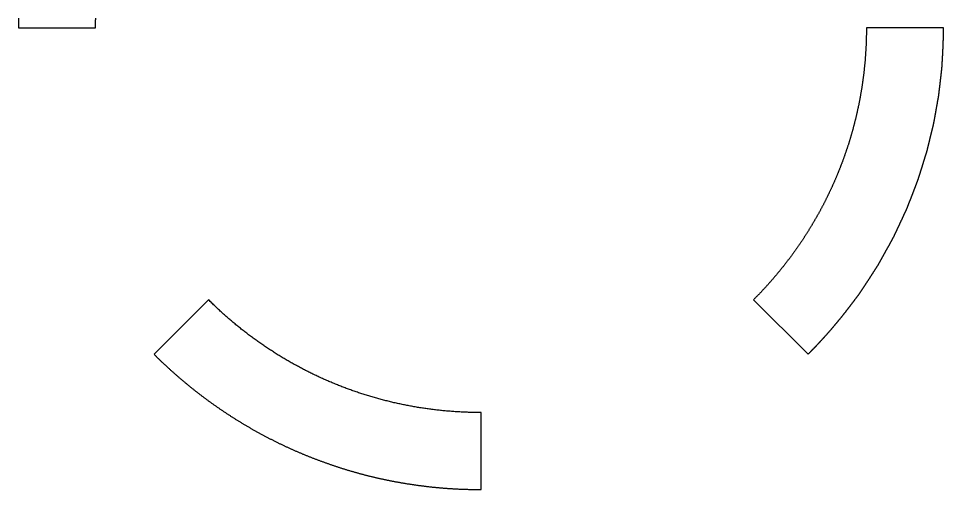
# Model space of a CAD drawing. Extents: x 96.6 to 135.8, y 142.9 to 160.4.
# Drawn here: x 123.41 to 135.77, y 144.23 to 150.53 of the extents above; entities that cross this region are included whole.
import ezdxf

# ---------------------------------------------------------------- set-up
doc = ezdxf.new("R2010")
doc.units = 0
doc.layers.add('Layer_2', color=7, linetype='CONTINUOUS')

msp = doc.modelspace()

# ---------------------------------------------------------------- linework, layer by layer
at = {"layer": 'Layer_2', "color": 7}
msp.add_lwpolyline([(123.412182, 150.536618), (123.411988, 150.526655), (123.41181, 150.516693), (123.411646, 150.50673), (123.411499, 150.496768), (123.411369, 150.486806), (123.411254, 150.476843), (123.411152, 150.466852), (123.41107, 150.456862), (123.411003, 150.446871), (123.410949, 150.43688), (123.410912, 150.42689), (123.410893, 150.416899), (123.410887, 150.406908), (124.440792, 150.40578), (124.440792, 150.409956), (124.440795, 150.414133), (124.4408, 150.41831), (124.440809, 150.422487), (124.44082, 150.426636), (124.440837, 150.430813), (124.440854, 150.434961), (124.440877, 150.43911), (124.440902, 150.443287), (124.440933, 150.447436), (124.440964, 150.451584), (124.441001, 150.455733), (124.441037, 150.459882), (124.44108, 150.46403), (124.441125, 150.468179), (124.441173, 150.472328), (124.441227, 150.476476), (124.44128, 150.480625), (124.441339, 150.484774), (124.441402, 150.488922), (124.441466, 150.493071), (124.441534, 150.49722), (124.441605, 150.501368), (124.441681, 150.505517), (124.441757, 150.509666), (124.441839, 150.513814), (124.441924, 150.517963), (124.442011, 150.522112), (124.442104, 150.52626), (124.442197, 150.530409), (124.442296, 150.534558)], dxfattribs=at)
for points in [[(133.95947, 146.038518), (133.962744, 146.041791), (133.966018, 146.045065), (133.969292, 146.048339), (133.972565, 146.051613), (133.975839, 146.054887), (133.979113, 146.05816), (133.982358, 146.061462), (133.985604, 146.064764), (133.98885, 146.068066), (133.992095, 146.071368), (133.995341, 146.07467), (133.998586, 146.077972), (134.001832, 146.081274), (134.005077, 146.084576), (134.008323, 146.087878), (134.011568, 146.09118), (134.014814, 146.094511), (134.01806, 146.097841), (134.021277, 146.101171), (134.024494, 146.104501), (134.027712, 146.107831), (134.030929, 146.111162), (134.034146, 146.114492), (134.037364, 146.117822), (134.040581, 146.121152), (134.043798, 146.124483), (134.047016, 146.127813), (134.050233, 146.131143), (134.05345, 146.134473), (134.056639, 146.137832), (134.059857, 146.14119), (134.063046, 146.144549), (134.066235, 146.147907), (134.069424, 146.151265), (134.072613, 146.154624), (134.075802, 146.157982), (134.078991, 146.161341), (134.08218, 146.164699), (134.08537, 146.168058), (134.088559, 146.171416), (134.091748, 146.174803), (134.094909, 146.178189), (134.09807, 146.181576), (134.10123, 146.184963), (134.104391, 146.188349), (134.107552, 146.191736), (134.110713, 146.195123), (134.113874, 146.198509), (134.117035, 146.201896), (134.120196, 146.205283), (134.123357, 146.208669), (134.126518, 146.212084), (134.12965, 146.215471), (134.132783, 146.218886), (134.135916, 146.222301), (134.139048, 146.225716), (134.142181, 146.229131), (134.145314, 146.232545), (134.148446, 146.23596), (134.151579, 146.239375), (134.154712, 146.24279), (134.157844, 146.246205), (134.160977, 146.24962), (134.164081, 146.253035), (134.167186, 146.256478), (134.17029, 146.259921), (134.173395, 146.263364), (134.176499, 146.266807), (134.179604, 146.27025), (134.182708, 146.273693), (134.185812, 146.277137), (134.188917, 146.28058), (134.192021, 146.284023), (134.195126, 146.287466), (134.198202, 146.290909), (134.201278, 146.294352), (134.204354, 146.297823), (134.207431, 146.301267), (134.210507, 146.304738), (134.213583, 146.308209), (134.216659, 146.311681), (134.219736, 146.315152), (134.222812, 146.318623), (134.225888, 146.322095), (134.228964, 146.325566), (134.23204, 146.329037), (134.235088, 146.332509), (134.238136, 146.33598), (134.241184, 146.339479), (134.244232, 146.342979), (134.24728, 146.346479), (134.250328, 146.349978), (134.253376, 146.353478), (134.256424, 146.356977), (134.259472, 146.360477), (134.26252, 146.363976), (134.26554, 146.367476), (134.26856, 146.370975), (134.27158, 146.374475), (134.2746, 146.377975), (134.277619, 146.381502), (134.280639, 146.38503), (134.283659, 146.388558), (134.286679, 146.392086), (134.289698, 146.395613), (134.292718, 146.399141), (134.295738, 146.402669), (134.29873, 146.406197), (134.301721, 146.409725), (134.304713, 146.413252), (134.307704, 146.41678), (134.310696, 146.420308), (134.313687, 146.423864), (134.316679, 146.42742), (134.31967, 146.430976), (134.322662, 146.434532), (134.325654, 146.438088), (134.328617, 146.441644), (134.331608, 146.4452), (134.334572, 146.448756), (134.337535, 146.452312), (134.340498, 146.455868), (134.343462, 146.459424), (134.346425, 146.46298), (134.349388, 146.466536), (134.352352, 146.47012), (134.355315, 146.473704), (134.358278, 146.477289), (134.361242, 146.480873), (134.364177, 146.484457), (134.367112, 146.488041), (134.370047, 146.491625), (134.372982, 146.49521), (134.375917, 146.498794), (134.378852, 146.502378), (134.381788, 146.505962), (134.384723, 146.509547), (134.387658, 146.513131), (134.390593, 146.516715), (134.3935, 146.520327), (134.396407, 146.52394), (134.399314, 146.527552), (134.40222, 146.531165), (134.405127, 146.534777), (134.408034, 146.53839), (134.410941, 146.542002), (134.413848, 146.545615), (134.416755, 146.549227), (134.419662, 146.552839), (134.42254, 146.556452), (134.425419, 146.560064), (134.428298, 146.563705), (134.431176, 146.567346), (134.434055, 146.570986), (134.436934, 146.574627), (134.439812, 146.578268), (134.442691, 146.581908), (134.44557, 146.585549), (134.448448, 146.58919), (134.451327, 146.59283), (134.454206, 146.596471), (134.457056, 146.600112), (134.459907, 146.603752), (134.462757, 146.607393), (134.465608, 146.611062), (134.468458, 146.614731), (134.471308, 146.6184), (134.474159, 146.622069), (134.477009, 146.625737), (134.47986, 146.629406), (134.48271, 146.633075), (134.485532, 146.636744), (134.488355, 146.640413), (134.491177, 146.644082), (134.493999, 146.647751), (134.496821, 146.65142), (134.499644, 146.655117), (134.502466, 146.658814), (134.505288, 146.662511), (134.50811, 146.666208), (134.510932, 146.669905), (134.513755, 146.673602), (134.516577, 146.677299), (134.519399, 146.680997), (134.522221, 146.684694), (134.525044, 146.688391), (134.527866, 146.692088), (134.530688, 146.695785), (134.53351, 146.699482), (134.536332, 146.703179), (134.539155, 146.706876), (134.541977, 146.710602), (134.544799, 146.714327), (134.547621, 146.718052), (134.550444, 146.721778), (134.553266, 146.725503), (134.556088, 146.729228), (134.55891, 146.732954), (134.561732, 146.736679), (134.564555, 146.740404), (134.567377, 146.74413), (134.570199, 146.747855), (134.573021, 146.75158), (134.575844, 146.755334), (134.578666, 146.759087), (134.581488, 146.762841), (134.58431, 146.766595), (134.587132, 146.770348), (134.589955, 146.774102), (134.592777, 146.777855), (134.595599, 146.781609), (134.598421, 146.785362), (134.601244, 146.789116), (134.604066, 146.792869), (134.606888, 146.796623), (134.60971, 146.800377), (134.612532, 146.804158), (134.615355, 146.80794), (134.618177, 146.811722), (134.620999, 146.815504), (134.623821, 146.819285), (134.626644, 146.823067), (134.629466, 146.826849), (134.632288, 146.830631), (134.63511, 146.834413), (134.637932, 146.838194), (134.640755, 146.841976), (134.643577, 146.845758), (134.646117, 146.84954), (134.648657, 146.853321), (134.651197, 146.857131), (134.653737, 146.860941), (134.656277, 146.864751), (134.658817, 146.868561), (134.661357, 146.872371), (134.663897, 146.876181), (134.666437, 146.879991), (134.668977, 146.883801), (134.671517, 146.887611), (134.674057, 146.891421), (134.676597, 146.895231), (134.679137, 146.899041), (134.681677, 146.90288), (134.684217, 146.906718), (134.686757, 146.910556), (134.689297, 146.914394), (134.691837, 146.918233), (134.694377, 146.922071), (134.696917, 146.925909), (134.699457, 146.929747), (134.701997, 146.933585), (134.704537, 146.937424), (134.707077, 146.941262), (134.709617, 146.9451), (134.712157, 146.948938), (134.714697, 146.952777), (134.717237, 146.956615), (134.719777, 146.960481), (134.722317, 146.964348), (134.724857, 146.968214), (134.727397, 146.972081), (134.729937, 146.975947), (134.732477, 146.979813), (134.735017, 146.98368), (134.737557, 146.987546), (134.740097, 146.991413), (134.742637, 146.995279), (134.745177, 146.999146), (134.747717, 147.003012), (134.750257, 147.006879), (134.752797, 147.010773), (134.755337, 147.014668), (134.757877, 147.018563), (134.760417, 147.022457), (134.762957, 147.026352), (134.765497, 147.030247), (134.768037, 147.034141), (134.770577, 147.038036), (134.773117, 147.041931), (134.775657, 147.045825), (134.778197, 147.04972), (134.780737, 147.053615), (134.783277, 147.057509), (134.785817, 147.061404), (134.788357, 147.065327), (134.790897, 147.06925), (134.793437, 147.073173), (134.795977, 147.077095), (134.798517, 147.081018), (134.801057, 147.084941), (134.803597, 147.088864), (134.806137, 147.092787), (134.808677, 147.09671), (134.811217, 147.100633), (134.813757, 147.104556), (134.816297, 147.108479), (134.818837, 147.112401), (134.821377, 147.116353), (134.823917, 147.120304), (134.826457, 147.124255), (134.828997, 147.128206), (134.831537, 147.132157), (134.834077, 147.136108), (134.836617, 147.140059), (134.839157, 147.14401), (134.841697, 147.147961), (134.844237, 147.151913), (134.846777, 147.155864), (134.849317, 147.159815), (134.851857, 147.163766), (134.854397, 147.167717), (134.856937, 147.171668), (134.859477, 147.175619), (134.862017, 147.179599), (134.864557, 147.183578), (134.867097, 147.187557), (134.869637, 147.191537), (134.872177, 147.195516), (134.874717, 147.199495), (134.877257, 147.203475), (134.879797, 147.207454), (134.882337, 147.211433), (134.884877, 147.215413), (134.887417, 147.219392), (134.889957, 147.223371), (134.892497, 147.227351), (134.895037, 147.231358), (134.897295, 147.235366), (134.899552, 147.239373), (134.90181, 147.243381), (134.904068, 147.247388), (134.906326, 147.251396), (134.908584, 147.255403), (134.910841, 147.259411), (134.913099, 147.263419), (134.915357, 147.267426), (134.917615, 147.271434), (134.919872, 147.275441), (134.92213, 147.279449), (134.924388, 147.283456), (134.926646, 147.287464), (134.928904, 147.291471), (134.931161, 147.295507), (134.933419, 147.299543), (134.935677, 147.303579), (134.937935, 147.307615), (134.940192, 147.31165), (134.94245, 147.315686), (134.944708, 147.319722), (134.946966, 147.323758), (134.949224, 147.327793), (134.951481, 147.331829), (134.953739, 147.335865), (134.955997, 147.339901), (134.958255, 147.343937), (134.960512, 147.347972), (134.96277, 147.352036), (134.965028, 147.3561), (134.967286, 147.360164), (134.969544, 147.364228), (134.971801, 147.368292), (134.974059, 147.372356), (134.976317, 147.37642), (134.978575, 147.380484), (134.980832, 147.384548), (134.98309, 147.388612), (134.985348, 147.392676), (134.987606, 147.39674), (134.989864, 147.400804), (134.992121, 147.404868), (134.994379, 147.408932), (134.996637, 147.413025), (134.998895, 147.417117), (135.001152, 147.421209), (135.00341, 147.425301), (135.005668, 147.429393), (135.007926, 147.433486), (135.010184, 147.437578), (135.012441, 147.44167), (135.014699, 147.445762), (135.016957, 147.449855), (135.019215, 147.453947), (135.021472, 147.458039), (135.02373, 147.462131), (135.025988, 147.466223), (135.028246, 147.470316), (135.030504, 147.474408), (135.032761, 147.478528), (135.035019, 147.482649), (135.037277, 147.486769), (135.039535, 147.49089), (135.041792, 147.49501), (135.04405, 147.499131), (135.046308, 147.503251), (135.048566, 147.507371), (135.050824, 147.511492), (135.053081, 147.515612), (135.055339, 147.519733), (135.057597, 147.523853), (135.059855, 147.527974), (135.062112, 147.532094), (135.06437, 147.536243), (135.066628, 147.540391), (135.068886, 147.54454), (135.071144, 147.548689), (135.073401, 147.552837), (135.075659, 147.556986), (135.077917, 147.561135), (135.080175, 147.565283), (135.082432, 147.569432), (135.08469, 147.573581), (135.086948, 147.577729), (135.089206, 147.581878), (135.091464, 147.586027), (135.093721, 147.590175), (135.095979, 147.594324), (135.098237, 147.598501), (135.100495, 147.60265), (135.102752, 147.606827), (135.10501, 147.611003), (135.107268, 147.61518), (135.109244, 147.619357), (135.111219, 147.623534), (135.113195, 147.627711), (135.11517, 147.631888), (135.117146, 147.636065), (135.119121, 147.640242), (135.121097, 147.644419), (135.123072, 147.648595), (135.125048, 147.652772), (135.127024, 147.656949), (135.128999, 147.661154), (135.130975, 147.665331), (135.13295, 147.669536), (135.134926, 147.673741), (135.136901, 147.677947), (135.138877, 147.682152), (135.140852, 147.686357), (135.142828, 147.690562), (135.144804, 147.694767), (135.146779, 147.698972), (135.148755, 147.703177), (135.15073, 147.707382), (135.152706, 147.711587), (135.154681, 147.715793), (135.156657, 147.719998), (135.158632, 147.724203), (135.160608, 147.728408), (135.162584, 147.732641), (135.164559, 147.736875), (135.166535, 147.741108), (135.16851, 147.745341), (135.170486, 147.749575), (135.172461, 147.753808), (135.174437, 147.758041), (135.176412, 147.762275), (135.178388, 147.766508), (135.180364, 147.770741), (135.182339, 147.774975), (135.184315, 147.779208), (135.18629, 147.783441), (135.188266, 147.787675), (135.190241, 147.791908), (135.192217, 147.796141), (135.194192, 147.800375), (135.196168, 147.804636), (135.198144, 147.808898), (135.200119, 147.813159), (135.202095, 147.817421), (135.20407, 147.821682), (135.206046, 147.825944), (135.208021, 147.830205), (135.209997, 147.834467), (135.211972, 147.838729), (135.213948, 147.84299), (135.215924, 147.847252), (135.217899, 147.851513), (135.219875, 147.855775), (135.22185, 147.860036), (135.223826, 147.864298), (135.225801, 147.868588), (135.227777, 147.872877), (135.229752, 147.877167), (135.231728, 147.881457), (135.233704, 147.885747), (135.235679, 147.890037), (135.237655, 147.894326), (135.23963, 147.898616), (135.241606, 147.902906), (135.243581, 147.907196), (135.245557, 147.911485), (135.247532, 147.915775), (135.249508, 147.920065), (135.251484, 147.924355), (135.253459, 147.928645), (135.255435, 147.932934), (135.25741, 147.937252), (135.259386, 147.94157), (135.261361, 147.945888), (135.263337, 147.950206), (135.265312, 147.954524), (135.267288, 147.958842), (135.269264, 147.96316), (135.271239, 147.967478), (135.273215, 147.971796), (135.27519, 147.976114), (135.277166, 147.980432), (135.279141, 147.98475), (135.281117, 147.989068), (135.283092, 147.993386), (135.285068, 147.997704), (135.286761, 148.002022), (135.288455, 148.00634), (135.290148, 148.010687), (135.291841, 148.015033), (135.293535, 148.019379), (135.295228, 148.023725), (135.296921, 148.028071), (135.298615, 148.032418), (135.300308, 148.036764), (135.302001, 148.04111), (135.303695, 148.045456), (135.305388, 148.049803), (135.307081, 148.054149), (135.308775, 148.058495), (135.310468, 148.062841), (135.312161, 148.067187), (135.313855, 148.071534), (135.315548, 148.07588), (135.317241, 148.080226), (135.318935, 148.084601), (135.320628, 148.088975), (135.322321, 148.093349), (135.324015, 148.097724), (135.325708, 148.102098), (135.327401, 148.106473), (135.329095, 148.110847), (135.330788, 148.115222), (135.332481, 148.119596), (135.334175, 148.123971), (135.335868, 148.128345), (135.337561, 148.132719), (135.339255, 148.137094), (135.340948, 148.141468), (135.342641, 148.145843), (135.344335, 148.150217), (135.346028, 148.154592), (135.347721, 148.158994), (135.349415, 148.163397), (135.351108, 148.1678), (135.352801, 148.172202), (135.354495, 148.176605), (135.356188, 148.181008), (135.357881, 148.18541), (135.359575, 148.189813), (135.361268, 148.194216), (135.362961, 148.198618), (135.364655, 148.203021), (135.366348, 148.207424), (135.368041, 148.211826), (135.369735, 148.216229), (135.371428, 148.220632), (135.373121, 148.225034), (135.374815, 148.229437), (135.376508, 148.233868), (135.378201, 148.238271), (135.379895, 148.242701), (135.381588, 148.247132), (135.383281, 148.251563), (135.384975, 148.255994), (135.386668, 148.260425), (135.388361, 148.264856), (135.390055, 148.269287), (135.391748, 148.273718), (135.393441, 148.278149), (135.395135, 148.282579), (135.396828, 148.28701), (135.398521, 148.291441), (135.400215, 148.295872), (135.401908, 148.300303), (135.403601, 148.304734), (135.405295, 148.309165), (135.406988, 148.313624), (135.408681, 148.318083), (135.410375, 148.322542), (135.412068, 148.327001), (135.413761, 148.33146), (135.415455, 148.335919), (135.417148, 148.340379), (135.418841, 148.344838), (135.420535, 148.349297), (135.422228, 148.353756), (135.423921, 148.358215), (135.425615, 148.362674), (135.427308, 148.367133), (135.429001, 148.371592), (135.430695, 148.376051), (135.432106, 148.380511), (135.433517, 148.38497), (135.434928, 148.389457), (135.436339, 148.393944), (135.43775, 148.398432), (135.439161, 148.402919), (135.440572, 148.407406), (135.441984, 148.411894), (135.443395, 148.416381), (135.444806, 148.420868), (135.446217, 148.425356), (135.447628, 148.429843), (135.449039, 148.43433), (135.45045, 148.438818), (135.451861, 148.443305), (135.453272, 148.447792), (135.454684, 148.45228), (135.456095, 148.456767), (135.457506, 148.461254), (135.458917, 148.465742), (135.460328, 148.470229), (135.461739, 148.474716), (135.46315, 148.479232), (135.464561, 148.483747), (135.465972, 148.488263), (135.467384, 148.492779), (135.468795, 148.497294), (135.470206, 148.50181), (135.471617, 148.506325), (135.473028, 148.510841), (135.474439, 148.515356), (135.47585, 148.519872), (135.477261, 148.524387), (135.478672, 148.528903), (135.480084, 148.533419), (135.481495, 148.537934), (135.482906, 148.54245), (135.484317, 148.546965), (135.485728, 148.551481), (135.487139, 148.556025), (135.48855, 148.56054), (135.489961, 148.565084), (135.491372, 148.569628), (135.492784, 148.574171), (135.494195, 148.578715), (135.495606, 148.583259), (135.497017, 148.587803), (135.498428, 148.592347), (135.499839, 148.59689), (135.50125, 148.601434), (135.502661, 148.605978), (135.504072, 148.610522), (135.505484, 148.615065), (135.506895, 148.619609), (135.508306, 148.624153), (135.509717, 148.628697), (135.511128, 148.633241), (135.512539, 148.637784), (135.51395, 148.642356), (135.515361, 148.6469), (135.516772, 148.651472), (135.518184, 148.656044), (135.519595, 148.660616), (135.521006, 148.665188), (135.522417, 148.66976), (135.523828, 148.674332), (135.525239, 148.678904), (135.52665, 148.683476), (135.528061, 148.688048), (135.529472, 148.69262), (135.530884, 148.697192), (135.532295, 148.701764), (135.533706, 148.706336), (135.535117, 148.710908), (135.536528, 148.71548), (135.537939, 148.720052), (135.53935, 148.724624), (135.540761, 148.729196), (135.542172, 148.733796), (135.543584, 148.738397), (135.544995, 148.742997), (135.546406, 148.747597), (135.547817, 148.752197), (135.549228, 148.756797), (135.550639, 148.761398), (135.551768, 148.765998), (135.552897, 148.770598), (135.554026, 148.775198), (135.555155, 148.779799), (135.556284, 148.784399), (135.557412, 148.788999), (135.558541, 148.793599), (135.55967, 148.798199), (135.560799, 148.8028), (135.561928, 148.8074), (135.563057, 148.812), (135.564186, 148.8166), (135.565315, 148.821201), (135.566444, 148.825801), (135.567572, 148.830429), (135.568701, 148.835058), (135.56983, 148.839686), (135.570959, 148.844315), (135.572088, 148.848943), (135.573217, 148.853571), (135.574346, 148.8582), (135.575475, 148.862828), (135.576604, 148.867457), (135.577732, 148.872085), (135.578861, 148.876714), (135.57999, 148.881342), (135.581119, 148.885971), (135.582248, 148.890599), (135.583377, 148.895227), (135.584506, 148.899856), (135.585635, 148.904484), (135.586764, 148.909113), (135.587892, 148.913741), (135.589021, 148.91837), (135.59015, 148.923026), (135.591279, 148.927683), (135.592408, 148.93234), (135.593537, 148.936996), (135.594666, 148.941653), (135.595795, 148.94631), (135.596924, 148.950966), (135.598052, 148.955623), (135.599181, 148.96028), (135.60031, 148.964936), (135.601439, 148.969593), (135.602568, 148.97425), (135.603697, 148.978906), (135.604826, 148.983563), (135.605955, 148.98822), (135.607084, 148.992876), (135.608212, 148.997533), (135.609341, 149.00219), (135.61047, 149.006846), (135.611599, 149.011503), (135.612728, 149.016188), (135.613857, 149.020845), (135.614986, 149.025529), (135.616115, 149.030214), (135.617244, 149.034899), (135.618372, 149.039584), (135.619501, 149.044269), (135.62063, 149.048954), (135.621759, 149.053639), (135.622888, 149.058324), (135.624017, 149.063009), (135.625146, 149.067693), (135.626275, 149.072378), (135.627404, 149.077063), (135.628532, 149.081748), (135.629661, 149.086433), (135.63079, 149.091118), (135.631919, 149.095803), (135.633048, 149.100488), (135.634177, 149.105173), (135.635306, 149.109857), (135.636435, 149.114571), (135.637564, 149.119284), (135.638692, 149.123997), (135.639821, 149.12871), (135.64095, 149.133423), (135.641797, 149.138136), (135.642644, 149.142849), (135.64349, 149.147562), (135.644337, 149.152275), (135.645184, 149.156989), (135.64603, 149.161702), (135.646877, 149.166415), (135.647724, 149.171128), (135.64857, 149.175841), (135.649417, 149.180554), (135.650264, 149.185267), (135.65111, 149.18998), (135.651957, 149.194693), (135.652804, 149.199407), (135.65365, 149.20412), (135.654497, 149.208833), (135.655344, 149.213574), (135.65619, 149.218315), (135.657037, 149.223057), (135.657884, 149.227798), (135.65873, 149.232539), (135.659577, 149.237281), (135.660424, 149.242022), (135.66127, 149.246763), (135.662117, 149.251505), (135.662964, 149.256246), (135.66381, 149.260987), (135.664657, 149.265729), (135.665504, 149.27047), (135.66635, 149.275211), (135.667197, 149.279953), (135.668044, 149.284694), (135.66889, 149.289435), (135.669737, 149.294177), (135.670584, 149.298918), (135.67143, 149.303659), (135.672277, 149.308401), (135.673124, 149.313142), (135.67397, 149.317883), (135.674817, 149.322653), (135.675664, 149.327394), (135.67651, 149.332164), (135.677357, 149.336933), (135.678204, 149.341703), (135.67905, 149.346473), (135.679897, 149.351242), (135.680744, 149.356012), (135.68159, 149.360781), (135.682437, 149.365551), (135.683284, 149.37032), (135.68413, 149.37509), (135.684977, 149.379859), (135.685824, 149.384629), (135.68667, 149.389399), (135.687517, 149.394168), (135.688364, 149.398938), (135.68921, 149.403707), (135.690057, 149.408477), (135.690904, 149.413246), (135.69175, 149.418016), (135.692597, 149.422785), (135.693444, 149.427555), (135.69429, 149.432353), (135.695137, 149.437151), (135.695984, 149.441948), (135.69683, 149.446746), (135.697677, 149.451544), (135.698524, 149.456342), (135.69937, 149.461139), (135.700217, 149.465937), (135.701064, 149.470735), (135.70191, 149.475533), (135.702757, 149.480331), (135.703604, 149.485128), (135.70445, 149.489926), (135.705297, 149.494724), (135.706144, 149.499522), (135.706708, 149.504319), (135.707272, 149.509117), (135.707837, 149.513915), (135.708401, 149.518713), (135.708966, 149.523511), (135.70953, 149.528308), (135.710095, 149.533106), (135.710659, 149.537904), (135.711224, 149.54273), (135.711788, 149.547556), (135.712352, 149.552354), (135.712917, 149.55718), (135.713481, 149.562006), (135.714046, 149.566832), (135.71461, 149.571658), (135.715175, 149.576484), (135.715739, 149.58131), (135.716304, 149.586136), (135.716868, 149.590962), (135.717432, 149.595788), (135.717997, 149.600614), (135.718561, 149.60544), (135.719126, 149.610266), (135.71969, 149.615092), (135.720255, 149.619918), (135.720819, 149.624744), (135.721384, 149.62957), (135.721948, 149.634396), (135.722512, 149.639222), (135.723077, 149.644048), (135.723641, 149.648874), (135.724206, 149.653728), (135.72477, 149.658554), (135.725335, 149.663408), (135.725899, 149.668262), (135.726464, 149.673117), (135.727028, 149.677971), (135.727592, 149.682825), (135.728157, 149.687679), (135.728721, 149.692533), (135.729286, 149.697388), (135.72985, 149.702242), (135.730415, 149.707096), (135.730979, 149.71195), (135.731544, 149.716805), (135.732108, 149.721659), (135.732672, 149.726513), (135.733237, 149.731367), (135.733801, 149.736221), (135.734366, 149.741076), (135.73493, 149.74593), (135.735495, 149.750784), (135.736059, 149.755638), (135.736624, 149.760493), (135.737188, 149.765347), (135.737752, 149.770201), (135.738317, 149.775055), (135.738881, 149.779909), (135.739446, 149.784792), (135.74001, 149.789674), (135.740575, 149.794557), (135.741139, 149.799439), (135.741704, 149.804322), (135.742268, 149.809204), (135.742832, 149.814087), (135.743397, 149.818969), (135.743961, 149.823851), (135.744526, 149.828734), (135.74509, 149.833616), (135.745655, 149.838499), (135.746219, 149.843381), (135.746784, 149.848264), (135.747348, 149.853146), (135.747912, 149.858029), (135.748477, 149.862911), (135.749041, 149.867793), (135.749324, 149.872676), (135.749606, 149.877558), (135.749888, 149.882441), (135.75017, 149.887323), (135.750452, 149.892206), (135.750735, 149.897088), (135.751017, 149.901971), (135.751299, 149.906881), (135.751581, 149.911764), (135.751864, 149.916674), (135.752146, 149.921585), (135.752428, 149.926496), (135.75271, 149.931406), (135.752992, 149.936317), (135.753275, 149.941228), (135.753557, 149.946138), (135.753839, 149.951049), (135.754121, 149.95596), (135.754404, 149.96087), (135.754686, 149.965781), (135.754968, 149.970692), (135.75525, 149.975602), (135.755532, 149.980513), (135.755815, 149.985424), (135.756097, 149.990334), (135.756379, 149.995245), (135.756661, 150.000156), (135.756944, 150.005066), (135.757226, 150.009977), (135.757508, 150.014888), (135.75779, 150.019798), (135.758072, 150.024709), (135.758355, 150.029648), (135.758637, 150.034559), (135.758919, 150.039497), (135.759201, 150.044436), (135.759484, 150.049375), (135.759763, 150.054314), (135.760039, 150.059253), (135.760313, 150.064192), (135.760581, 150.069131), (135.760847, 150.07407), (135.761109, 150.079009), (135.761366, 150.083947), (135.76162, 150.088886), (135.761871, 150.093825), (135.762117, 150.098764), (135.762357, 150.103703), (135.762596, 150.108642), (135.762831, 150.113581), (135.763059, 150.11852), (135.763288, 150.123459), (135.763511, 150.128397), (135.763728, 150.133336), (135.763943, 150.138275), (135.764154, 150.143214), (135.76436, 150.148153), (135.764564, 150.153092), (135.764764, 150.158031), (135.764959, 150.16297), (135.765151, 150.167909), (135.76534, 150.172876), (135.765523, 150.177843), (135.765704, 150.18281), (135.765879, 150.187777), (135.766051, 150.192744), (135.76622, 150.197711), (135.766384, 150.202678), (135.766545, 150.207645), (135.7667, 150.212613), (135.766852, 150.21758), (135.767002, 150.222547), (135.767149, 150.227514), (135.767287, 150.232481), (135.767425, 150.237448), (135.767558, 150.242415), (135.767688, 150.247382), (135.767812, 150.252349), (135.767936, 150.257317), (135.768052, 150.262284), (135.768165, 150.267251), (135.768275, 150.272218), (135.768382, 150.277185), (135.768484, 150.282152), (135.768582, 150.287119), (135.768675, 150.292086), (135.768766, 150.297053), (135.76885, 150.302021), (135.768935, 150.306988), (135.769011, 150.311983), (135.769088, 150.316978), (135.769158, 150.321974), (135.769223, 150.326969), (135.769288, 150.331964), (135.769344, 150.33696), (135.769401, 150.341955), (135.769452, 150.34695), (135.769497, 150.351946), (135.769542, 150.356941), (135.769579, 150.361936), (135.769615, 150.366932), (135.769646, 150.371927), (135.769675, 150.376922), (135.769697, 150.381918), (135.769717, 150.386913), (135.769731, 150.391908), (135.769742, 150.396904), (135.769751, 150.401899), (135.769754, 150.406894), (134.739801, 150.405765), (134.739789, 150.39744), (134.739764, 150.389114), (134.739727, 150.380789), (134.739676, 150.372463), (134.739611, 150.364138), (134.739535, 150.35584), (134.739442, 150.347543), (134.73934, 150.339246), (134.739222, 150.330948), (134.739095, 150.322651), (134.738951, 150.314354), (134.738796, 150.306056), (134.738626, 150.297759), (134.738443, 150.289462), (134.738248, 150.281164), (134.738042, 150.272895), (134.737819, 150.264626), (134.737585, 150.256357), (134.73734, 150.248088), (134.73708, 150.239819), (134.736806, 150.23155), (134.736524, 150.223281), (134.736242, 150.215011), (134.735959, 150.206771), (134.735677, 150.19853), (134.735395, 150.190289), (134.735113, 150.182048), (134.734831, 150.173807), (134.734548, 150.165566), (134.734266, 150.157325), (134.733984, 150.149084), (134.733702, 150.140843), (134.733137, 150.132631), (134.732573, 150.124418), (134.732008, 150.116205), (134.731444, 150.107993), (134.730879, 150.09978), (134.730315, 150.091567), (134.729751, 150.083355), (134.729186, 150.07517), (134.728622, 150.066986), (134.728057, 150.058801), (134.727493, 150.050617), (134.726928, 150.042433), (134.726364, 150.034248), (134.725799, 150.026064), (134.725235, 150.017879), (134.724671, 150.009695), (134.724106, 150.001539), (134.723542, 149.993382), (134.722977, 149.985226), (134.722413, 149.97707), (134.721848, 149.968914), (134.721284, 149.960757), (134.720437, 149.952601), (134.719591, 149.944445), (134.718744, 149.936317), (134.717897, 149.928189), (134.717051, 149.920061), (134.716204, 149.911933), (134.715357, 149.903805), (134.714511, 149.895677), (134.713664, 149.887549), (134.712817, 149.879449), (134.711971, 149.871349), (134.711124, 149.86325), (134.710277, 149.85515), (134.709431, 149.84705), (134.708584, 149.83895), (134.707737, 149.830851), (134.706891, 149.822751), (134.706044, 149.814679), (134.705197, 149.806608), (134.704351, 149.798536), (134.703504, 149.790465), (134.702657, 149.782393), (134.701811, 149.774321), (134.700682, 149.76625), (134.699553, 149.758207), (134.698424, 149.750163), (134.697295, 149.74212), (134.696166, 149.734077), (134.695037, 149.726033), (134.693908, 149.71799), (134.692779, 149.709947), (134.691651, 149.701903), (134.690522, 149.693888), (134.689393, 149.685873), (134.688264, 149.677858), (134.687135, 149.669843), (134.686006, 149.661828), (134.684877, 149.653813), (134.683748, 149.645826), (134.682619, 149.637839), (134.681491, 149.629852), (134.680362, 149.621865), (134.679233, 149.613878), (134.678104, 149.605891), (134.676975, 149.597904), (134.675564, 149.589917), (134.674153, 149.581959), (134.672742, 149.574), (134.671331, 149.566041), (134.669919, 149.558083), (134.668508, 149.550124), (134.667097, 149.542165), (134.665686, 149.534235), (134.664275, 149.526305), (134.662864, 149.518374), (134.661453, 149.510444), (134.660042, 149.502513), (134.658631, 149.494583), (134.657219, 149.486652), (134.655808, 149.47875), (134.654397, 149.470848), (134.652986, 149.462946), (134.651575, 149.455043), (134.650164, 149.447141), (134.648753, 149.439239), (134.647342, 149.431337), (134.645931, 149.423463), (134.644519, 149.415589), (134.643108, 149.407715), (134.641415, 149.399841), (134.639722, 149.391967), (134.638028, 149.384093), (134.636335, 149.376247), (134.634642, 149.368401), (134.632948, 149.360555), (134.631255, 149.35271), (134.629562, 149.344864), (134.627868, 149.337018), (134.626175, 149.329172), (134.624482, 149.321355), (134.622788, 149.313537), (134.621095, 149.30572), (134.619402, 149.297902), (134.617708, 149.290085), (134.616015, 149.282267), (134.614322, 149.274478), (134.612628, 149.266688), (134.610935, 149.258899), (134.609242, 149.25111), (134.607548, 149.24332), (134.605855, 149.235531), (134.604162, 149.227742), (134.602468, 149.219981), (134.600493, 149.212219), (134.598517, 149.204458), (134.596542, 149.196697), (134.594566, 149.188936), (134.592591, 149.181175), (134.590615, 149.173442), (134.588639, 149.165709), (134.586664, 149.157976), (134.584688, 149.150243), (134.582713, 149.142511), (134.580737, 149.134778), (134.578762, 149.127073), (134.576786, 149.119368), (134.574811, 149.111664), (134.572835, 149.103959), (134.570859, 149.096254), (134.568884, 149.08855), (134.566908, 149.080873), (134.564933, 149.073197), (134.562957, 149.06552), (134.560982, 149.057844), (134.559006, 149.050167), (134.557031, 149.042491), (134.555055, 149.034843), (134.552797, 149.027195), (134.550539, 149.019546), (134.548282, 149.011898), (134.546024, 149.00425), (134.543766, 148.996602), (134.541508, 148.988982), (134.539251, 148.981362), (134.536993, 148.973742), (134.534735, 148.966122), (134.532477, 148.958502), (134.530219, 148.95091), (134.527962, 148.943318), (134.525704, 148.935726), (134.523446, 148.928135), (134.521188, 148.920543), (134.518931, 148.912951), (134.516673, 148.905359), (134.514415, 148.897796), (134.512157, 148.890232), (134.509899, 148.882669), (134.507642, 148.875105), (134.505384, 148.867541), (134.503126, 148.860006), (134.500868, 148.852471), (134.498611, 148.844935), (134.496071, 148.8374), (134.493531, 148.829865), (134.490991, 148.822329), (134.488451, 148.814822), (134.485911, 148.807315), (134.483371, 148.799808), (134.480831, 148.792301), (134.478291, 148.784794), (134.475751, 148.777315), (134.473211, 148.769836), (134.470671, 148.762357), (134.468131, 148.754878), (134.465591, 148.747399), (134.463051, 148.739921), (134.460511, 148.73247), (134.457971, 148.725019), (134.455431, 148.717569), (134.452891, 148.710118), (134.450351, 148.702667), (134.447811, 148.695245), (134.445271, 148.687822), (134.442731, 148.6804), (134.440191, 148.672977), (134.437651, 148.665555), (134.435111, 148.658133), (134.432288, 148.650738), (134.429466, 148.643344), (134.426644, 148.63595), (134.423822, 148.628556), (134.420999, 148.621161), (134.418177, 148.613795), (134.415355, 148.606429), (134.412533, 148.599063), (134.409711, 148.591697), (134.406888, 148.584331), (134.404066, 148.576994), (134.401244, 148.569656), (134.398422, 148.562318), (134.395599, 148.55498), (134.392777, 148.547643), (134.389927, 148.540333), (134.387076, 148.533023), (134.384198, 148.525714), (134.381319, 148.518404), (134.37844, 148.511095), (134.375533, 148.503813), (134.372627, 148.496532), (134.36972, 148.489251), (134.366785, 148.481969), (134.363849, 148.474688), (134.360886, 148.467407), (134.357923, 148.460154), (134.354959, 148.452901), (134.351968, 148.445647), (134.348976, 148.438394), (134.345957, 148.431141), (134.342937, 148.423916), (134.339917, 148.416691), (134.336869, 148.409467), (134.333821, 148.402242), (134.330773, 148.395017), (134.327697, 148.38782), (134.324621, 148.380623), (134.321516, 148.373427), (134.318412, 148.36623), (134.315307, 148.359033), (134.312175, 148.351865), (134.309042, 148.344697), (134.305909, 148.337528), (134.302748, 148.33036), (134.299587, 148.323191), (134.296398, 148.316051), (134.293209, 148.308911), (134.29002, 148.301771), (134.286803, 148.29463), (134.283585, 148.28749), (134.28034, 148.280378), (134.277094, 148.273266), (134.273849, 148.266154), (134.270603, 148.259042), (134.267329, 148.25193), (134.264056, 148.244846), (134.260754, 148.237763), (134.257452, 148.230679), (134.25415, 148.223595), (134.250819, 148.216539), (134.247489, 148.209484), (134.244159, 148.202428), (134.240801, 148.195373), (134.237442, 148.188317), (134.234055, 148.181262), (134.230669, 148.174234), (134.227282, 148.167207), (134.223867, 148.16018), (134.220452, 148.153152), (134.217009, 148.146153), (134.213566, 148.139154), (134.210123, 148.132155), (134.20668, 148.125156), (134.203209, 148.118157), (134.199737, 148.111186), (134.196238, 148.104215), (134.192738, 148.097244), (134.189239, 148.090273), (134.185711, 148.083331), (134.182183, 148.076388), (134.178655, 148.069445), (134.175099, 148.062503), (134.171543, 148.05556), (134.167959, 148.048645), (134.164375, 148.041731), (134.160791, 148.034817), (134.157178, 148.027902), (134.153566, 148.020988), (134.149953, 148.014101), (134.146313, 148.007215), (134.142672, 148.000329), (134.139031, 147.993443), (134.135362, 147.986585), (134.131693, 147.979727), (134.128025, 147.972869), (134.124327, 147.966011), (134.12063, 147.959153), (134.116905, 147.952323), (134.11318, 147.945493), (134.109454, 147.938663), (134.105701, 147.931834), (134.101947, 147.925032), (134.098194, 147.918231), (134.094412, 147.911429), (134.09063, 147.904627), (134.086848, 147.897826), (134.083038, 147.891053), (134.079228, 147.884279), (134.075418, 147.877506), (134.07158, 147.870733), (134.067742, 147.863959), (134.063875, 147.857214), (134.060009, 147.850469), (134.056143, 147.843724), (134.052276, 147.836979), (134.048381, 147.830262), (134.044487, 147.823545), (134.040564, 147.816828), (134.036641, 147.810111), (134.032718, 147.803423), (134.028767, 147.796734), (134.024816, 147.790045), (134.020865, 147.783357), (134.016885, 147.776696), (134.012906, 147.770036), (134.008927, 147.763375), (134.004919, 147.756715), (134.000912, 147.750054), (133.996904, 147.743422), (133.992868, 147.73679), (133.988833, 147.730158), (133.984797, 147.723525), (133.980733, 147.716921), (133.976669, 147.710317), (133.972577, 147.703713), (133.968484, 147.697109), (133.964392, 147.690534), (133.960272, 147.683958), (133.956151, 147.677382), (133.952031, 147.670806), (133.947882, 147.664231), (133.943733, 147.657683), (133.939585, 147.651135), (133.935436, 147.644588), (133.931259, 147.638069), (133.927082, 147.631549), (133.922877, 147.62503), (133.918672, 147.618511), (133.914467, 147.611991), (133.910234, 147.6055), (133.906, 147.599009), (133.901767, 147.592518), (133.897505, 147.586027), (133.893244, 147.579536), (133.888982, 147.573073), (133.884693, 147.56661), (133.880403, 147.560147), (133.876113, 147.553684), (133.871795, 147.547249), (133.867477, 147.540815), (133.863159, 147.53438), (133.858813, 147.527974), (133.854467, 147.521567), (133.85012, 147.515161), (133.845774, 147.508754), (133.8414, 147.502348), (133.837025, 147.49597), (133.832623, 147.489591), (133.82822, 147.483213), (133.823817, 147.476835), (133.819415, 147.470485), (133.814984, 147.464135), (133.810553, 147.457785), (133.806122, 147.451435), (133.801663, 147.445113), (133.797204, 147.438791), (133.792716, 147.43247), (133.788229, 147.426176), (133.783742, 147.419883), (133.779254, 147.413589), (133.774739, 147.407295), (133.770223, 147.401002), (133.765708, 147.394737), (133.761164, 147.388471), (133.75662, 147.382206), (133.752076, 147.375941), (133.747504, 147.369703), (133.742932, 147.363466), (133.73836, 147.357229), (133.73376, 147.350992), (133.72916, 147.344783), (133.72456, 147.338574), (133.719931, 147.332365), (133.715303, 147.326157), (133.710674, 147.319976), (133.706018, 147.313795), (133.701361, 147.307615), (133.696704, 147.301434), (133.692019, 147.295281), (133.687335, 147.289129), (133.68265, 147.282977), (133.677937, 147.276852), (133.673223, 147.270728), (133.66851, 147.264604), (133.663769, 147.25848), (133.659028, 147.252384), (133.654286, 147.246288), (133.649545, 147.240192), (133.644775, 147.234096), (133.640006, 147.228028), (133.635208, 147.22196), (133.63041, 147.215892), (133.625613, 147.209825), (133.620815, 147.203785), (133.615989, 147.197745), (133.611163, 147.191706), (133.606337, 147.185666), (133.601483, 147.179655), (133.596628, 147.173644), (133.591774, 147.167632), (133.586892, 147.161649), (133.582009, 147.155666), (133.577127, 147.149683), (133.572244, 147.1437), (133.567334, 147.137717), (133.562423, 147.131762), (133.557512, 147.125807), (133.552573, 147.119852), (133.547635, 147.113925), (133.542696, 147.107999), (133.537729, 147.102072), (133.532761, 147.096145), (133.527794, 147.090247), (133.522799, 147.084349), (133.517804, 147.07845), (133.512808, 147.072552), (133.507785, 147.066681), (133.502761, 147.060811), (133.497738, 147.054941), (133.492714, 147.049071), (133.487662, 147.043229), (133.482611, 147.037387), (133.477559, 147.031545), (133.472479, 147.025731), (133.467399, 147.019917), (133.462319, 147.014103), (133.457211, 147.00829), (133.452102, 147.002504), (133.446994, 146.996719), (133.441858, 146.990933), (133.436721, 146.985176), (133.431585, 146.979418), (133.426448, 146.973661), (133.421284, 146.967904), (133.416119, 146.962175), (133.410954, 146.956445), (133.405761, 146.950716), (133.400569, 146.944987), (133.395376, 146.939286), (133.390155, 146.933585), (133.384933, 146.927885), (133.379712, 146.922212), (133.374491, 146.916539), (133.369242, 146.910867), (133.363993, 146.905194), (133.358743, 146.899549), (133.353466, 146.893905), (133.348188, 146.888261), (133.342911, 146.882644), (133.337605, 146.877028), (133.332299, 146.871412), (133.326993, 146.865796), (133.321687, 146.860208), (133.316353, 146.85462), (133.311019, 146.849032), (133.305685, 146.843444), (133.300351, 146.837884), (133.294989, 146.832324), (133.289627, 146.826764), (133.284265, 146.821233), (133.278874, 146.815701), (133.273484, 146.81017), (133.268093, 146.804666), (133.262703, 146.799163), (133.257284, 146.79366), (133.251866, 146.788156), (133.246447, 146.782681), (133.241, 146.777206), (133.235553, 146.771731), (133.230106, 146.766284), (133.95947, 146.038518)], [(125.221839, 146.038518), (125.228387, 146.03197), (125.234962, 146.025423), (125.241538, 146.018903), (125.248114, 146.012384), (125.254718, 146.005865), (125.261322, 145.999373), (125.267926, 145.992882), (125.274558, 145.986391), (125.28119, 145.979928), (125.287823, 145.973465), (125.294483, 145.967031), (125.301144, 145.960596), (125.307832, 145.954161), (125.314521, 145.947755), (125.32121, 145.941349), (125.327926, 145.934942), (125.334643, 145.928564), (125.34136, 145.922186), (125.348105, 145.915807), (125.35485, 145.909457), (125.361596, 145.903107), (125.368369, 145.896757), (125.375142, 145.890436), (125.381916, 145.884114), (125.388689, 145.87782), (125.39549, 145.871527), (125.402292, 145.865233), (125.409094, 145.858968), (125.415923, 145.852703), (125.422753, 145.846437), (125.429583, 145.8402), (125.436441, 145.833963), (125.443299, 145.827726), (125.450157, 145.821517), (125.457043, 145.815308), (125.463929, 145.809099), (125.470844, 145.802919), (125.477758, 145.796738), (125.484673, 145.790557), (125.491587, 145.784405), (125.49853, 145.778252), (125.505472, 145.772128), (125.512415, 145.766004), (125.519386, 145.75988), (125.526357, 145.753784), (125.533328, 145.747688), (125.540327, 145.741592), (125.547326, 145.735524), (125.554325, 145.729456), (125.561352, 145.723417), (125.56838, 145.717377), (125.575407, 145.711337), (125.582463, 145.705326), (125.589518, 145.699315), (125.596574, 145.693303), (125.603658, 145.68732), (125.610741, 145.681337), (125.617825, 145.675354), (125.624937, 145.669399), (125.632049, 145.663444), (125.639161, 145.657518), (125.646301, 145.651591), (125.653442, 145.645664), (125.660582, 145.639766), (125.66775, 145.633867), (125.674919, 145.627969), (125.682087, 145.622099), (125.689284, 145.616229), (125.69648, 145.610387), (125.703677, 145.604545), (125.710902, 145.598703), (125.718127, 145.592889), (125.725352, 145.587075), (125.732577, 145.581261), (125.73983, 145.575476), (125.747083, 145.56969), (125.754336, 145.563933), (125.761617, 145.558175), (125.768899, 145.552418), (125.77618, 145.546689), (125.78349, 145.54096), (125.790799, 145.535231), (125.798109, 145.52953), (125.805446, 145.523829), (125.812784, 145.518156), (125.820122, 145.512484), (125.82746, 145.506811), (125.834826, 145.501167), (125.842192, 145.495522), (125.849558, 145.489906), (125.856952, 145.48429), (125.864346, 145.478673), (125.87174, 145.473085), (125.879163, 145.467497), (125.886585, 145.461909), (125.894008, 145.45635), (125.90143, 145.45079), (125.908881, 145.445258), (125.916332, 145.439727), (125.92381, 145.434223), (125.931289, 145.42872), (125.938768, 145.423217), (125.946247, 145.417742), (125.953754, 145.412267), (125.961261, 145.406791), (125.968768, 145.401345), (125.976304, 145.395898), (125.983839, 145.390479), (125.991374, 145.38506), (125.99891, 145.379642), (126.006473, 145.374251), (126.014037, 145.368861), (126.0216, 145.363499), (126.029192, 145.358136), (126.036784, 145.352774), (126.044376, 145.34744), (126.051996, 145.342106), (126.059616, 145.336772), (126.067236, 145.331466), (126.074856, 145.326161), (126.082504, 145.320883), (126.090152, 145.315605), (126.0978, 145.310356), (126.105477, 145.305107), (126.113153, 145.299857), (126.12083, 145.294636), (126.128506, 145.289415), (126.136211, 145.284194), (126.143916, 145.279001), (126.15162, 145.273808), (126.159353, 145.268644), (126.167086, 145.263479), (126.174819, 145.258314), (126.18258, 145.253178), (126.190341, 145.248041), (126.198102, 145.242933), (126.205863, 145.237825), (126.213653, 145.232717), (126.221442, 145.227637), (126.229231, 145.222557), (126.237049, 145.217505), (126.244866, 145.212453), (126.252684, 145.207401), (126.260502, 145.202378), (126.268347, 145.197354), (126.276193, 145.192359), (126.284039, 145.187364), (126.291913, 145.182368), (126.299787, 145.177401), (126.307661, 145.172434), (126.315563, 145.167495), (126.323465, 145.162556), (126.331368, 145.157617), (126.33927, 145.152707), (126.3472, 145.147796), (126.355131, 145.142914), (126.363061, 145.138031), (126.370992, 145.133177), (126.37895, 145.128323), (126.386909, 145.123469), (126.394868, 145.118643), (126.402854, 145.113817), (126.410841, 145.109019), (126.418828, 145.104221), (126.426815, 145.099423), (126.43483, 145.094654), (126.442845, 145.089884), (126.45086, 145.085143), (126.458876, 145.080401), (126.466919, 145.075688), (126.474962, 145.070975), (126.483006, 145.066262), (126.491049, 145.061577), (126.49912, 145.056892), (126.507192, 145.052236), (126.515264, 145.047579), (126.523363, 145.042951), (126.531463, 145.038322), (126.539563, 145.033694), (126.547691, 145.029093), (126.555819, 145.024493), (126.563947, 145.019921), (126.572075, 145.015349), (126.580231, 145.010777), (126.588387, 145.006233), (126.596544, 145.00169), (126.6047, 144.997174), (126.612884, 144.992659), (126.621069, 144.988171), (126.629253, 144.983684), (126.637438, 144.979197), (126.64565, 144.974737), (126.653863, 144.970278), (126.662076, 144.965847), (126.670288, 144.961417), (126.678529, 144.956986), (126.68677, 144.952583), (126.695011, 144.94818), (126.703252, 144.943806), (126.711521, 144.939431), (126.71979, 144.935085), (126.728059, 144.930739), (126.736356, 144.926393), (126.744654, 144.922075), (126.752951, 144.917757), (126.761248, 144.913467), (126.769574, 144.909177), (126.7779, 144.904916), (126.786225, 144.900654), (126.794551, 144.896421), (126.802904, 144.892187), (126.811258, 144.887982), (126.819612, 144.883777), (126.827966, 144.879572), (126.836348, 144.875395), (126.84473, 144.871218), (126.853112, 144.86707), (126.861494, 144.862921), (126.869904, 144.858772), (126.878314, 144.854652), (126.886724, 144.850531), (126.895135, 144.846439), (126.903573, 144.842347), (126.912012, 144.838283), (126.92045, 144.834219), (126.928888, 144.830183), (126.937355, 144.826147), (126.945822, 144.822112), (126.954288, 144.818104), (126.962755, 144.814097), (126.97125, 144.810117), (126.979745, 144.806138), (126.98824, 144.802187), (126.996735, 144.798236), (127.005258, 144.794313), (127.013781, 144.79039), (127.022304, 144.786467), (127.030827, 144.782572), (127.039378, 144.778678), (127.04793, 144.774811), (127.056481, 144.770945), (127.065032, 144.767107), (127.073612, 144.763268), (127.082192, 144.75943), (127.090771, 144.75562), (127.099351, 144.75181), (127.107958, 144.748028), (127.116566, 144.744247), (127.125174, 144.740493), (127.133782, 144.736739), (127.142418, 144.733014), (127.151054, 144.729289), (127.15969, 144.725592), (127.168326, 144.721895), (127.17699, 144.718197), (127.185654, 144.714529), (127.194318, 144.710888), (127.202983, 144.707247), (127.211675, 144.703607), (127.220368, 144.699994), (127.22906, 144.696382), (127.237752, 144.692797), (127.246445, 144.689213), (127.255166, 144.685657), (127.263886, 144.682101), (127.272607, 144.678545), (127.281328, 144.675017), (127.290076, 144.67149), (127.298825, 144.66799), (127.307574, 144.664491), (127.316323, 144.661019), (127.3251, 144.657548), (127.333877, 144.654105), (127.342654, 144.650662), (127.351432, 144.647247), (127.360237, 144.643832), (127.369042, 144.640445), (127.377848, 144.637059), (127.386653, 144.6337), (127.395458, 144.630342), (127.404292, 144.626983), (127.413125, 144.623653), (127.421959, 144.620323), (127.430792, 144.617021), (127.439626, 144.613719), (127.448488, 144.610445), (127.45735, 144.607171), (127.466211, 144.603926), (127.475101, 144.60068), (127.483991, 144.597463), (127.492881, 144.594245), (127.501771, 144.591056), (127.510661, 144.587867), (127.51958, 144.584678), (127.528498, 144.581517), (127.537416, 144.578385), (127.546334, 144.575252), (127.555252, 144.572119), (127.564199, 144.569015), (127.573145, 144.56591), (127.582092, 144.562834), (127.591038, 144.559758), (127.600013, 144.55671), (127.608988, 144.553662), (127.617962, 144.550642), (127.626937, 144.547622), (127.635912, 144.544631), (127.644914, 144.541639), (127.653917, 144.538676), (127.66292, 144.535713), (127.671923, 144.532777), (127.680926, 144.529842), (127.689957, 144.526907), (127.698988, 144.524), (127.708019, 144.521093), (127.71705, 144.518215), (127.72611, 144.515336), (127.735169, 144.512486), (127.744228, 144.509635), (127.753288, 144.506813), (127.762347, 144.503991), (127.771435, 144.501169), (127.780522, 144.498346), (127.78961, 144.495524), (127.798697, 144.492702), (127.807813, 144.48988), (127.816929, 144.487057), (127.826045, 144.484235), (127.83516, 144.481413), (127.844276, 144.478591), (127.85342, 144.476051), (127.862564, 144.473511), (127.871708, 144.470971), (127.880852, 144.468431), (127.889996, 144.465891), (127.89914, 144.463351), (127.908312, 144.460811), (127.917485, 144.458271), (127.926657, 144.455731), (127.935829, 144.453191), (127.94503, 144.450651), (127.95423, 144.448111), (127.96343, 144.445571), (127.972631, 144.443031), (127.981831, 144.440491), (127.99106, 144.437951), (128.000289, 144.435411), (128.009517, 144.432871), (128.018746, 144.430331), (128.027975, 144.427791), (128.037232, 144.425251), (128.046488, 144.422993), (128.055745, 144.420735), (128.065002, 144.418477), (128.074259, 144.41622), (128.083544, 144.413962), (128.092829, 144.411704), (128.102114, 144.409446), (128.1114, 144.407189), (128.120685, 144.404931), (128.129998, 144.402673), (128.139311, 144.400415), (128.148625, 144.398157), (128.157938, 144.3959), (128.167251, 144.393642), (128.176593, 144.391384), (128.185934, 144.389126), (128.195276, 144.386869), (128.204618, 144.384611), (128.213959, 144.382353), (128.223301, 144.380095), (128.23267, 144.37812), (128.24204, 144.376144), (128.25141, 144.374169), (128.26078, 144.372193), (128.27015, 144.370217), (128.279548, 144.368242), (128.288946, 144.366266), (128.298344, 144.364291), (128.307742, 144.362315), (128.31714, 144.36034), (128.326538, 144.358364), (128.335964, 144.356389), (128.34539, 144.354413), (128.354816, 144.352437), (128.364242, 144.350462), (128.373697, 144.348486), (128.383151, 144.346511), (128.392606, 144.344535), (128.40206, 144.34256), (128.411515, 144.340866), (128.420969, 144.339173), (128.430452, 144.33748), (128.439934, 144.335786), (128.449417, 144.334093), (128.4589, 144.3324), (128.468382, 144.330706), (128.477893, 144.329013), (128.487404, 144.32732), (128.496915, 144.325626), (128.506426, 144.323933), (128.515937, 144.32224), (128.525448, 144.320546), (128.534959, 144.318853), (128.544498, 144.31716), (128.554037, 144.315466), (128.563576, 144.313773), (128.573115, 144.31208), (128.582654, 144.310386), (128.592222, 144.308693), (128.601789, 144.307282), (128.611356, 144.305871), (128.620924, 144.30446), (128.630491, 144.303049), (128.640058, 144.301637), (128.649654, 144.300226), (128.659249, 144.298815), (128.668845, 144.297404), (128.67844, 144.295993), (128.688036, 144.294582), (128.697632, 144.293171), (128.707255, 144.29176), (128.716879, 144.290349), (128.726503, 144.288937), (128.736127, 144.287526), (128.74575, 144.286115), (128.755402, 144.284704), (128.765054, 144.283293), (128.774706, 144.281882), (128.784358, 144.280753), (128.79401, 144.279624), (128.803662, 144.278495), (128.813343, 144.277366), (128.823023, 144.276237), (128.832703, 144.275109), (128.842383, 144.27398), (128.852064, 144.272851), (128.861744, 144.271722), (128.871424, 144.270593), (128.881132, 144.269464), (128.890841, 144.268335), (128.900549, 144.267206), (128.910258, 144.266077), (128.919966, 144.264949), (128.929675, 144.26382), (128.939411, 144.262691), (128.949148, 144.261562), (128.958885, 144.260433), (128.968621, 144.259586), (128.978358, 144.25874), (128.988095, 144.257893), (128.99786, 144.257046), (129.007624, 144.2562), (129.017389, 144.255353), (129.027154, 144.254506), (129.036919, 144.25366), (129.046684, 144.252813), (129.056449, 144.251966), (129.066242, 144.25112), (129.076035, 144.250273), (129.085828, 144.249426), (129.095621, 144.24858), (129.105414, 144.247733), (129.115208, 144.246886), (129.125001, 144.24604), (129.134822, 144.245193), (129.144643, 144.244346), (129.154465, 144.243782), (129.164286, 144.243217), (129.174107, 144.242653), (129.183929, 144.242089), (129.193778, 144.241524), (129.203628, 144.24096), (129.213477, 144.240395), (129.223327, 144.239831), (129.233176, 144.239266), (129.243026, 144.238702), (129.252876, 144.238137), (129.262753, 144.237573), (129.272631, 144.237009), (129.282509, 144.236444), (129.292387, 144.23588), (129.302264, 144.235315), (129.312142, 144.234751), (129.32202, 144.234186), (129.331926, 144.233904), (129.341832, 144.233622), (129.351738, 144.23334), (129.361644, 144.233057), (129.37155, 144.232775), (129.381456, 144.232493), (129.391362, 144.232211), (129.401268, 144.231929), (129.411202, 144.231646), (129.421136, 144.231373), (129.431071, 144.231113), (129.441005, 144.230867), (129.450939, 144.230642), (129.460873, 144.230427), (129.470836, 144.23023), (129.480798, 144.230049), (129.490761, 144.229885), (129.500723, 144.229736), (129.510686, 144.2296), (129.520648, 144.229482), (129.53061, 144.22938), (129.540601, 144.229293), (129.550592, 144.229222), (129.560582, 144.229166), (129.570573, 144.229126), (129.580564, 144.229104), (129.590554, 144.229095), (129.590504, 145.259037), (129.573853, 145.259062), (129.557201, 145.259141), (129.540579, 145.259274), (129.523956, 145.259457), (129.507361, 145.259694), (129.490766, 145.259977), (129.4742, 145.260259), (129.457633, 145.260541), (129.441095, 145.261106), (129.424557, 145.26167), (129.408019, 145.262234), (129.391509, 145.262799), (129.375027, 145.263363), (129.358545, 145.263928), (129.342063, 145.264774), (129.32561, 145.265621), (129.309156, 145.266468), (129.292731, 145.267314), (129.276306, 145.268161), (129.259909, 145.26929), (129.243511, 145.270419), (129.227143, 145.271548), (129.210774, 145.272677), (129.194433, 145.273806), (129.178092, 145.275217), (129.16178, 145.276628), (129.145467, 145.278039), (129.129183, 145.27945), (129.112899, 145.280861), (129.096643, 145.282272), (129.080387, 145.283966), (129.064159, 145.285659), (129.047931, 145.287352), (129.031732, 145.289046), (129.015561, 145.290739), (128.999389, 145.292432), (128.983246, 145.294408), (128.967103, 145.296383), (128.950988, 145.298359), (128.934873, 145.300334), (128.918787, 145.30231), (128.9027, 145.304568), (128.886641, 145.306826), (128.870583, 145.309083), (128.854553, 145.311341), (128.838523, 145.313599), (128.822521, 145.315857), (128.806547, 145.318397), (128.790573, 145.320937), (128.774627, 145.323477), (128.758682, 145.326017), (128.742765, 145.328557), (128.726847, 145.331097), (128.710958, 145.333919), (128.695097, 145.336741), (128.679236, 145.339563), (128.663404, 145.342414), (128.647571, 145.345321), (128.631767, 145.348256), (128.61599, 145.351247), (128.600214, 145.354295), (128.584466, 145.3574), (128.568746, 145.360532), (128.553027, 145.363722), (128.537335, 145.366967), (128.521643, 145.370241), (128.50598, 145.373571), (128.490345, 145.376958), (128.47471, 145.380401), (128.459103, 145.383872), (128.443496, 145.3874), (128.427917, 145.390984), (128.412367, 145.394597), (128.396817, 145.398266), (128.381294, 145.401963), (128.3658, 145.405716), (128.350306, 145.409526), (128.334841, 145.413364), (128.319403, 145.417259), (128.303965, 145.42121), (128.288556, 145.42519), (128.273175, 145.429225), (128.257794, 145.433318), (128.242441, 145.437438), (128.227116, 145.441615), (128.211792, 145.445848), (128.196495, 145.45011), (128.181227, 145.454428), (128.165959, 145.458774), (128.150719, 145.463177), (128.135507, 145.467636), (128.120295, 145.472123), (128.105112, 145.476667), (128.089956, 145.481239), (128.074801, 145.485867), (128.059674, 145.490552), (128.044575, 145.495265), (128.029504, 145.500035), (128.014434, 145.504861), (127.999391, 145.509715), (127.984377, 145.514626), (127.969391, 145.519565), (127.954405, 145.52456), (127.939447, 145.529584), (127.924518, 145.534664), (127.909588, 145.5398), (127.894687, 145.544965), (127.879814, 145.550186), (127.864969, 145.555435), (127.850124, 145.560741), (127.835307, 145.566075), (127.820519, 145.571465), (127.805759, 145.576912), (127.790998, 145.582387), (127.776266, 145.587919), (127.761563, 145.593479), (127.746887, 145.599095), (127.732211, 145.604739), (127.717564, 145.61044), (127.702945, 145.616169), (127.688354, 145.621955), (127.673763, 145.627769), (127.659201, 145.633639), (127.644666, 145.639537), (127.63016, 145.645492), (127.615682, 145.651504), (127.601204, 145.657543), (127.586754, 145.663639), (127.572333, 145.669763), (127.557939, 145.675916), (127.543546, 145.682125), (127.529181, 145.68839), (127.514844, 145.694684), (127.500535, 145.701005), (127.486255, 145.707384), (127.472003, 145.71379), (127.45775, 145.720253), (127.443526, 145.726772), (127.429331, 145.73332), (127.415163, 145.739896), (127.401024, 145.746528), (127.386913, 145.753188), (127.372801, 145.759905), (127.358719, 145.76665), (127.344664, 145.773452), (127.330637, 145.780282), (127.316639, 145.787168), (127.302641, 145.794082), (127.288671, 145.801053), (127.274729, 145.808052), (127.260816, 145.815108), (127.24693, 145.822192), (127.233073, 145.829332), (127.219244, 145.8365), (127.205444, 145.843697), (127.191643, 145.85095), (127.177871, 145.858231), (127.164126, 145.865569), (127.15041, 145.872935), (127.136723, 145.880329), (127.123063, 145.88778), (127.109432, 145.895259), (127.095829, 145.902794), (127.082254, 145.910358), (127.068679, 145.91795), (127.055132, 145.925598), (127.041614, 145.933274), (127.028123, 145.941007), (127.014661, 145.948768), (127.001228, 145.956558), (126.987822, 145.964403), (126.974445, 145.972277), (126.961096, 145.980208), (126.947747, 145.988166), (126.934454, 145.996182), (126.921161, 146.004225), (126.907897, 146.012296), (126.894661, 146.020424), (126.881453, 146.028581), (126.868273, 146.036765), (126.855121, 146.045006), (126.841998, 146.053275), (126.828903, 146.061572), (126.815836, 146.069926), (126.802797, 146.078308), (126.789787, 146.086747), (126.776805, 146.095213), (126.763851, 146.103708), (126.750925, 146.112231), (126.738027, 146.120811), (126.725158, 146.129419), (126.712317, 146.138083), (126.699504, 146.146775), (126.686691, 146.155496), (126.673906, 146.164273), (126.661178, 146.173078), (126.64845, 146.181912), (126.635778, 146.190774), (126.623106, 146.199692), (126.610463, 146.208638), (126.597847, 146.217613), (126.58526, 146.226644), (126.572701, 146.235704), (126.560199, 146.244791), (126.547697, 146.253935), (126.535222, 146.263107), (126.522776, 146.272308), (126.510387, 146.281565), (126.497997, 146.29085), (126.485664, 146.300163), (126.473331, 146.309505), (126.461054, 146.318903), (126.448806, 146.328329), (126.436586, 146.337783), (126.424394, 146.347294), (126.41223, 146.356833), (126.400094, 146.366401), (126.387987, 146.375996), (126.375908, 146.38562), (126.363857, 146.3953), (126.351834, 146.405009), (126.33984, 146.414745), (126.327874, 146.424538), (126.315936, 146.43436), (126.304026, 146.444209), (126.292144, 146.454087), (126.280291, 146.464021), (126.268466, 146.473984), (126.256697, 146.483974), (126.244929, 146.493993), (126.233216, 146.50404), (126.221532, 146.514144), (126.209877, 146.524276), (126.198249, 146.534436), (126.18665, 146.544624), (126.175079, 146.55484), (126.163536, 146.565113), (126.152021, 146.575414), (126.140535, 146.585744), (126.129076, 146.596101), (126.117675, 146.606487), (126.106301, 146.616929), (126.094956, 146.6274), (126.083639, 146.637898), (126.07235, 146.648425), (126.061089, 146.65898), (126.049857, 146.669592), (126.038652, 146.680232), (126.027476, 146.6909), (126.016357, 146.701596), (126.005265, 146.71232), (125.994202, 146.723073), (125.983167, 146.733882), (125.972161, 146.74472), (125.961182, 146.755585), (125.95026, 146.766479), (125.221839, 146.038518)]]:
    msp.add_lwpolyline(points, close=True, dxfattribs=at)

doc.saveas('drawing.dxf')
